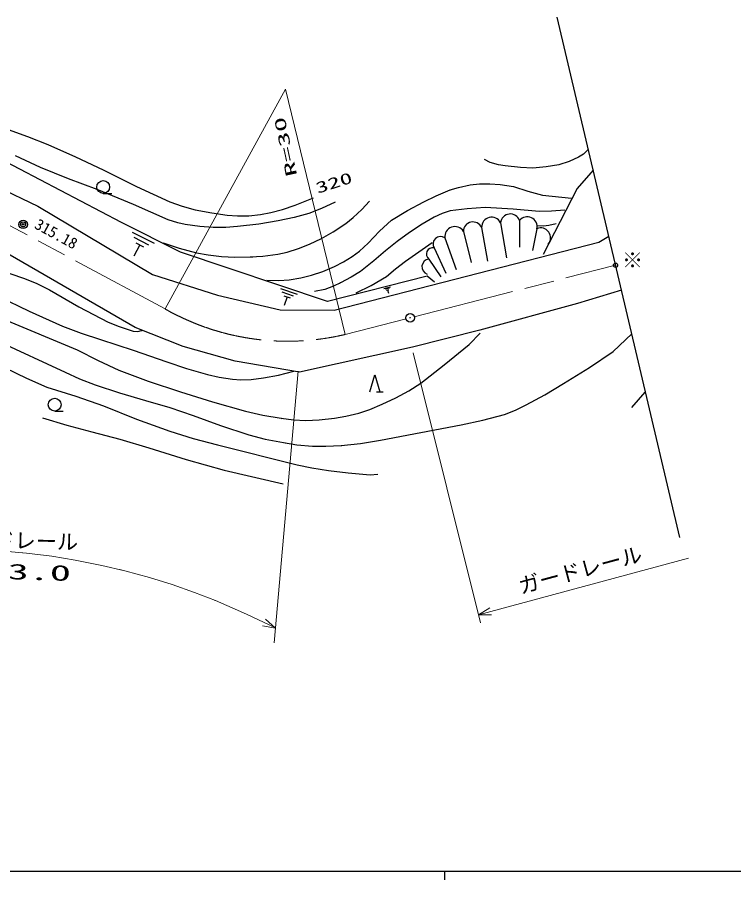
# Model space of a CAD drawing. Units: millimetres, scale not verified. Extents: x 40000 to 680000, y 20000 to 380000.
# Drawn here: x 117555 to 202175, y 204000 to 305903 of the extents above; entities that cross this region are included whole.
import ezdxf
from ezdxf.enums import TextEntityAlignment as Align

# ---------------------------------------------------------------- set-up
doc = ezdxf.new("R2010")
doc.units = ezdxf.units.MM
doc.header["$LTSCALE"] = 1000
doc.header["$PDMODE"] = 32
doc.header["$PDSIZE"] = 500
doc.linetypes.add('CHAIN', pattern=[18.5, 12, -1.5, 3.5, -1.5])
for name, color, linetype, lineweight in [('M-BGD', 7, 'Continuous', 25), ('M-BMK', 2, 'CHAIN', 13), ('M-BMK-SRVR', 3, 'Continuous', 25), ('M-STR-HTXT', 7, 'Continuous', 13), ('M-TTL-BAND', 7, 'Continuous', 25)]:
    doc.layers.add(name, color=color, linetype=linetype, lineweight=lineweight)
doc.layers.add('M-OTRS', color=6, linetype='Continuous')
doc.styles.add('ＭＳ ゴシック', font='')
doc.styles.get('ＭＳ ゴシック').set_extended_font_data('MS Gothic')

msp = doc.modelspace()

# ---------------------------------------------------------------- linework, layer by layer
at = {"layer": 'M-BGD'}
for p, q in [((195799, 244423), (181314, 305903)), ((116472, 292625), (118748, 291818)), ((118748, 291818), (121158, 290853)), ((121158, 290853), (124448, 289405)), ((120285, 288161), (117361, 289540)), ((120285, 288161), (117361, 289540)), ((124448, 289405), (127697, 287864)), ((184421, 289727), (183853, 289359)), ((184421, 289727), (183853, 289359)), ((184421, 289727), (183853, 289359)), ((184421, 289727), (183853, 289359)), ((184421, 289727), (183853, 289359)), ((184421, 289727), (183853, 289359)), ((184992, 290292), (184421, 289727)), ((184992, 290292), (184421, 289727)), ((184992, 290292), (184421, 289727)), ((184992, 290292), (184421, 289727)), ((184992, 290292), (184421, 289727)), ((184992, 290292), (184421, 289727)), ((129875, 281648), (115401, 289197)), ((173427, 288760), (172730, 289106)), ((174387, 288480), (173427, 288760)), ((174387, 288480), (173427, 288760)), ((175191, 288341), (174387, 288480)), ((175191, 288341), (174387, 288480)), ((181525, 288469), (180010, 288216)), ((181525, 288469), (180010, 288216)), ((182733, 288852), (181525, 288469)), ((182733, 288852), (181525, 288469)), ((182733, 288852), (181525, 288469)), ((182733, 288852), (181525, 288469)), ((183853, 289359), (182733, 288852)), ((183853, 289359), (182733, 288852)), ((183853, 289359), (182733, 288852)), ((183853, 289359), (182733, 288852)), ((123616, 286809), (120285, 288161)), ((123616, 286809), (120285, 288161)), ((127697, 287864), (131640, 285905)), ((127697, 287864), (131640, 285905)), ((175191, 288341), (175182, 288343)), ((176979, 288148), (175191, 288341)), ((176979, 288148), (175191, 288341)), ((176979, 288148), (175191, 288341)), ((178435, 288088), (176979, 288148)), ((178435, 288088), (176979, 288148)), ((178435, 288088), (176979, 288148)), ((178435, 288088), (176979, 288148)), ((180010, 288216), (178435, 288088)), ((180010, 288216), (178435, 288088)), ((185569, 287842), (183664, 285664)), ((112539, 287124), (119982, 283567)), ((126990, 285560), (123616, 286809)), ((126990, 285560), (123616, 286809)), ((131298, 283775), (126990, 285560)), ((131640, 285905), (135569, 284087)), ((131640, 285905), (135569, 284087)), ((167039, 284815), (168703, 285496)), ((167039, 284815), (168703, 285496)), ((168703, 285496), (169668, 285795)), ((168703, 285496), (169668, 285795)), ((168703, 285496), (169668, 285795)), ((168703, 285496), (169668, 285795)), ((168703, 285496), (168712, 285499)), ((169668, 285795), (171037, 286091)), ((169668, 285795), (171037, 286091)), ((169668, 285795), (171037, 286091)), ((169668, 285795), (171037, 286091)), ((171037, 286091), (172167, 286214)), ((171037, 286091), (172167, 286214)), ((171037, 286091), (172167, 286214)), ((172167, 286214), (173367, 286227)), ((172167, 286214), (173367, 286227)), ((172167, 286214), (173367, 286227)), ((173367, 286227), (174577, 286149)), ((173367, 286227), (174577, 286149)), ((174577, 286149), (176160, 285913)), ((174577, 286149), (176160, 285913)), ((176160, 285913), (177849, 285357)), ((176160, 285913), (177849, 285357)), ((176160, 285913), (177849, 285357)), ((177849, 285357), (179597, 284897)), ((177849, 285357), (179597, 284897)), ((177849, 285357), (179597, 284897)), ((183664, 285664), (179650, 277878)), ((127708, 285081), (128707, 285081)), ((150370, 283700), (152555, 284580)), ((165588, 284111), (167039, 284815)), ((165588, 284111), (167039, 284815)), ((179597, 284897), (183010, 284546)), ((119982, 283567), (133544, 275521)), ((135366, 281976), (131298, 283775)), ((135569, 284087), (137026, 283583)), ((135569, 284087), (137026, 283583)), ((135569, 284087), (137026, 283583)), ((137026, 283583), (138578, 283161)), ((137026, 283583), (138578, 283161)), ((137026, 283583), (138578, 283161)), ((148870, 283188), (150370, 283700)), ((153478, 283305), (151987, 282728)), ((153478, 283305), (151987, 282728)), ((153478, 283305), (151987, 282728)), ((155107, 284072), (153478, 283305)), ((155107, 284072), (153478, 283305)), ((155107, 284072), (153478, 283305)), ((158242, 283199), (159170, 284174)), ((163653, 283072), (165588, 284111)), ((163653, 283072), (165588, 284111)), ((163653, 283072), (165588, 284111)), ((172808, 283413), (170697, 283277)), ((172808, 283413), (170697, 283277)), ((172808, 283413), (170697, 283277)), ((176126, 283235), (172808, 283413)), ((176126, 283235), (172808, 283413)), ((138578, 283161), (140537, 282777)), ((138578, 283161), (140537, 282777)), ((140537, 282777), (142355, 282524)), ((140537, 282777), (142355, 282524)), ((142355, 282524), (143550, 282423)), ((142355, 282524), (143550, 282423)), ((142355, 282524), (143550, 282423)), ((143550, 282423), (144909, 282429)), ((143550, 282423), (144909, 282429)), ((143550, 282423), (144909, 282429)), ((144909, 282429), (146300, 282587)), ((144909, 282429), (146300, 282587)), ((146300, 282587), (147518, 282826)), ((146300, 282587), (147518, 282826)), ((147518, 282826), (148870, 283188)), ((151987, 282728), (150254, 282247)), ((151987, 282728), (150254, 282247)), ((157230, 282236), (158242, 283199)), ((161766, 281939), (163653, 283072)), ((161766, 281939), (163653, 283072)), ((161766, 281939), (163653, 283072)), ((166811, 282276), (165382, 281452)), ((166811, 282276), (165382, 281452)), ((166811, 282276), (165382, 281452)), ((167721, 282704), (166811, 282276)), ((167721, 282704), (166811, 282276)), ((168666, 283025), (167721, 282704)), ((168666, 283025), (167721, 282704)), ((170697, 283277), (168666, 283025)), ((170697, 283277), (168666, 283025)), ((179208, 282970), (176126, 283235)), ((179208, 282970), (176126, 283235)), ((180652, 282980), (179208, 282970)), ((180652, 282980), (179208, 282970)), ((180652, 282980), (179208, 282970)), ((182246, 283117), (180652, 282980)), ((182246, 283117), (180652, 282980)), ((182246, 283117), (180652, 282980)), ((136851, 278147), (129875, 281648)), ((136502, 281599), (135366, 281976)), ((136502, 281599), (135366, 281976)), ((137404, 281400), (136502, 281599)), ((137404, 281400), (136502, 281599)), ((137404, 281400), (136502, 281599)), ((139109, 281182), (137404, 281400)), ((139109, 281182), (137404, 281400)), ((139109, 281182), (137404, 281400)), ((146076, 281467), (143574, 281171)), ((146076, 281467), (143574, 281171)), ((148374, 281842), (146076, 281467)), ((148374, 281842), (146076, 281467)), ((150254, 282247), (148374, 281842)), ((150254, 282247), (148374, 281842)), ((154853, 280548), (156357, 281537)), ((154853, 280548), (156357, 281537)), ((156357, 281537), (157230, 282236)), ((160341, 280641), (161766, 281939)), ((165382, 281452), (163899, 280468)), ((165382, 281452), (163899, 280468)), ((165382, 281452), (163899, 280468)), ((174637, 281628), (175354, 277495)), ((176882, 281885), (176885, 278721)), ((178922, 281310), (179722, 281269)), ((179722, 281269), (180329, 281327)), ((180329, 281327), (181209, 281540)), ((131138, 280494), (133727, 279195)), ((140706, 281075), (139109, 281182)), ((140706, 281075), (139109, 281182)), ((140706, 281075), (139109, 281182)), ((142179, 281074), (140706, 281075)), ((143574, 281171), (142179, 281074)), ((153482, 279770), (154853, 280548)), ((153482, 279770), (154853, 280548)), ((159006, 279221), (160341, 280641)), ((163899, 280468), (162434, 279425)), ((163899, 280468), (162434, 279425)), ((170248, 280605), (171169, 276930)), ((172392, 281065), (173109, 277085)), ((178925, 280916), (178416, 278364)), ((133105, 278989), (131345, 279872)), ((131551, 279250), (132483, 278782)), ((134785, 279250), (136685, 278627)), ((134785, 279250), (136685, 278627)), ((152061, 279082), (153482, 279770)), ((152061, 279082), (153482, 279770)), ((152061, 279082), (153482, 279770)), ((154970, 271293), (186231, 279334)), ((157968, 278283), (159006, 279221)), ((157968, 278283), (159006, 279221)), ((157968, 278283), (159006, 279221)), ((162434, 279425), (161055, 278306)), ((162434, 279425), (161055, 278306)), ((163403, 277091), (166550, 279288)), ((168054, 279838), (169384, 276113)), ((186231, 279334), (187411, 280023)), ((131498, 269238), (114953, 278821)), ((132017, 279016), (131341, 277670)), ((136685, 278627), (138715, 278081)), ((136685, 278627), (138715, 278081)), ((149419, 278154), (150757, 278567)), ((150757, 278567), (152061, 279082)), ((150757, 278567), (152061, 279082)), ((150757, 278567), (152061, 279082)), ((157107, 277628), (157968, 278283)), ((157107, 277628), (157968, 278283)), ((157107, 277628), (157968, 278283)), ((161055, 278306), (159677, 277109)), ((161055, 278306), (159677, 277109)), ((161055, 278306), (159677, 277109)), ((161055, 278306), (159677, 277109)), ((161055, 278306), (159677, 277109)), ((166779, 278663), (168159, 275653)), ((154210, 272323), (136851, 278147)), ((138715, 278081), (140091, 277823)), ((138715, 278081), (140091, 277823)), ((140091, 277823), (141680, 277638)), ((140091, 277823), (141680, 277638)), ((141680, 277638), (143248, 277565)), ((141680, 277638), (143248, 277565)), ((141680, 277638), (143248, 277565)), ((143248, 277565), (145047, 277589)), ((143248, 277565), (145047, 277589)), ((143248, 277565), (145047, 277589)), ((145047, 277589), (146565, 277686)), ((145047, 277589), (146565, 277686)), ((145047, 277589), (145366, 277603)), ((146565, 277686), (148348, 277918)), ((146565, 277686), (148348, 277918)), ((148348, 277918), (149419, 278154)), ((156090, 276994), (157107, 277628)), ((156090, 276994), (157107, 277628)), ((156090, 276994), (157107, 277628)), ((156090, 276994), (157107, 277628)), ((166168, 277335), (167598, 275244)), ((153645, 275880), (155020, 276446)), ((155020, 276446), (156090, 276994)), ((155020, 276446), (156090, 276994)), ((155020, 276446), (156090, 276994)), ((155020, 276446), (156090, 276994)), ((159677, 277109), (158101, 275880)), ((159677, 277109), (158101, 275880)), ((159677, 277109), (158101, 275880)), ((159677, 277109), (158101, 275880)), ((161179, 275267), (162227, 276197)), ((161179, 275267), (162227, 276197)), ((162227, 276197), (163403, 277091)), ((162227, 276197), (163403, 277091)), ((116693, 275640), (118395, 275054)), ((133544, 275521), (141187, 273084)), ((151047, 275122), (152314, 275447)), ((151047, 275122), (152314, 275447)), ((152314, 275447), (153645, 275880)), ((165950, 275303), (154210, 272323)), ((156988, 275175), (155750, 274522)), ((156988, 275175), (155750, 274522)), ((156988, 275175), (155750, 274522)), ((158101, 275880), (156988, 275175)), ((158101, 275880), (156988, 275175)), ((158101, 275880), (156988, 275175)), ((159334, 274213), (161179, 275267)), ((159334, 274213), (161179, 275267)), ((159334, 274213), (161179, 275267)), ((166818, 274589), (165950, 275303)), ((118395, 275054), (119870, 274436)), ((118395, 275054), (119870, 274436)), ((119870, 274436), (121373, 273693)), ((119870, 274436), (121373, 273693)), ((147030, 274826), (148429, 274803)), ((147030, 274826), (148429, 274803)), ((147030, 274826), (148429, 274803)), ((148429, 274803), (149667, 274883)), ((148429, 274803), (149667, 274883)), ((148429, 274803), (149667, 274883)), ((149667, 274883), (151047, 275122)), ((149667, 274883), (151047, 275122)), ((155750, 274522), (154909, 274119)), ((155750, 274522), (155633, 274463)), ((157594, 273341), (159334, 274213)), ((157594, 273341), (159334, 274213)), ((157594, 273341), (159334, 274213)), ((157594, 273341), (159334, 274213)), ((121373, 273693), (124841, 271707)), ((121373, 273693), (124841, 271707)), ((148632, 273837), (150621, 273170)), ((150196, 272959), (148844, 273413)), ((153867, 273748), (152655, 273495)), ((154909, 274119), (153867, 273748)), ((160846, 273862), (161621, 274058)), ((161528, 273903), (161002, 273769)), ((161157, 273677), (161436, 273748)), ((161296, 273712), (161399, 273310)), ((188908, 273673), (183741, 272085)), ((115337, 272894), (118952, 271165)), ((141187, 273084), (148605, 271335)), ((149055, 272988), (149771, 272747)), ((149413, 272868), (149066, 271834)), ((183741, 272085), (172196, 268951)), ((118952, 271165), (122888, 269398)), ((124841, 271707), (128281, 269869)), ((124841, 271707), (128281, 269869)), ((148605, 271335), (154970, 271293)), ((115837, 270291), (124625, 266614)), ((122888, 269398), (125102, 268570)), ((122888, 269398), (125102, 268570)), ((128281, 269869), (129583, 269348)), ((128281, 269869), (129583, 269348)), ((128281, 269869), (129583, 269348)), ((129583, 269348), (131247, 268812)), ((129583, 269348), (131247, 268812)), ((129583, 269348), (131247, 268812)), ((137162, 267009), (131498, 269238)), ((125102, 268570), (127382, 267829)), ((125102, 268570), (127382, 267829)), ((131247, 268812), (131779, 268782)), ((131779, 268782), (132224, 268877)), ((132224, 268877), (132326, 268912)), ((172196, 268951), (164233, 266909)), ((170914, 267238), (172214, 268579)), ((187944, 266404), (190130, 268484)), ((114537, 267987), (123212, 263971)), ((127382, 267829), (131260, 266586)), ((127382, 267829), (131260, 266586)), ((143308, 265252), (137162, 267009)), ((167985, 264819), (170914, 267238)), ((167985, 264819), (170914, 267238)), ((124625, 266614), (127111, 265329)), ((124625, 266614), (127111, 265329)), ((131260, 266586), (135221, 265207)), ((131260, 266586), (135221, 265207)), ((164233, 266909), (150885, 263981)), ((185128, 264534), (187944, 266404)), ((185128, 264534), (187944, 266404)), ((127111, 265329), (129562, 264195)), ((127111, 265329), (129562, 264195)), ((135221, 265207), (137530, 264416)), ((135221, 265207), (137530, 264416)), ((135221, 265207), (137530, 264416)), ((150885, 263981), (143308, 265252)), ((116144, 264493), (118632, 263273)), ((123212, 263971), (124915, 263202)), ((129562, 264195), (133032, 262916)), ((137530, 264416), (140022, 263680)), ((137530, 264416), (140022, 263680)), ((137530, 264416), (140022, 263680)), ((148415, 263616), (150232, 264090)), ((165218, 262667), (167985, 264819)), ((165218, 262667), (167985, 264819)), ((182063, 262649), (185128, 264534)), ((182063, 262649), (185128, 264534)), ((118632, 263273), (121034, 262210)), ((124915, 263202), (126773, 262480)), ((133032, 262916), (136817, 261637)), ((140022, 263680), (141386, 263370)), ((140022, 263680), (141386, 263370)), ((141386, 263370), (142962, 263132)), ((141386, 263370), (142962, 263132)), ((142962, 263132), (143972, 263075)), ((142962, 263132), (143972, 263075)), ((142962, 263132), (143972, 263075)), ((143972, 263075), (145169, 263118)), ((143972, 263075), (145169, 263118)), ((143972, 263075), (145169, 263118)), ((145169, 263118), (146647, 263289)), ((145169, 263118), (146647, 263289)), ((146647, 263289), (148415, 263616)), ((146647, 263289), (148415, 263616)), ((159184, 261654), (159782, 263652)), ((159782, 263652), (160382, 261655)), ((121034, 262210), (124462, 261124)), ((126773, 262480), (129617, 261544)), ((163792, 261758), (165218, 262667)), ((179845, 261305), (182063, 262649)), ((179845, 261305), (182063, 262649)), ((124462, 261124), (127756, 259976)), ((129617, 261544), (132690, 260642)), ((136817, 261637), (140632, 260448)), ((136817, 261637), (140632, 260448)), ((159983, 261654), (160782, 261655)), ((160664, 260175), (162262, 260927)), ((162262, 260927), (163792, 261758)), ((177652, 260093), (179845, 261305)), ((177652, 260093), (179845, 261305)), ((190134, 259802), (191726, 261600)), ((127756, 259976), (131656, 258425)), ((132690, 260642), (135568, 259785)), ((132690, 260642), (135568, 259785)), ((140632, 260448), (144526, 259347)), ((140632, 260448), (144526, 259347)), ((159187, 259564), (160664, 260175)), ((176388, 259486), (177652, 260093)), ((176388, 259486), (177652, 260093)), ((121979, 259367), (122978, 259367)), ((135568, 259785), (138347, 258850)), ((135568, 259785), (138347, 258850)), ((138347, 258850), (141554, 257671)), ((144526, 259347), (146540, 258894)), ((144526, 259347), (146540, 258894)), ((144526, 259347), (146540, 258894)), ((146540, 258894), (148706, 258516)), ((146540, 258894), (148706, 258516)), ((146540, 258894), (148706, 258516)), ((156350, 258754), (157902, 259138)), ((156350, 258754), (157902, 259138)), ((157902, 259138), (159187, 259564)), ((172540, 258307), (175089, 258973)), ((172540, 258307), (175089, 258973)), ((175089, 258973), (176388, 259486)), ((175089, 258973), (176388, 259486)), ((120552, 258593), (123415, 257708)), ((120552, 258593), (123415, 257708)), ((131656, 258425), (135574, 256981)), ((148706, 258516), (148787, 258504)), ((148706, 258516), (150175, 258324)), ((150175, 258324), (151631, 258251)), ((151631, 258251), (153228, 258330)), ((151631, 258251), (153228, 258330)), ((151631, 258251), (153228, 258330)), ((153228, 258330), (155010, 258528)), ((153228, 258330), (155010, 258528)), ((153228, 258330), (155010, 258528)), ((155010, 258528), (156350, 258754)), ((155010, 258528), (156350, 258754)), ((155010, 258528), (156350, 258754)), ((170000, 257760), (172540, 258307)), ((170000, 257760), (172540, 258307)), ((123415, 257708), (126351, 256907)), ((123415, 257708), (126351, 256907)), ((126351, 256907), (129655, 256042)), ((135574, 256981), (138318, 256149)), ((135574, 256981), (138318, 256149)), ((141554, 257671), (144900, 256558)), ((160454, 255936), (170000, 257760)), ((129655, 256042), (133105, 255028)), ((138318, 256149), (141212, 255380)), ((138318, 256149), (141212, 255380)), ((144900, 256558), (146836, 256070)), ((144900, 256558), (146836, 256070)), ((144900, 256558), (146836, 256070)), ((146836, 256070), (148995, 255643)), ((146836, 256070), (148995, 255643)), ((146836, 256070), (148995, 255643)), ((158086, 255561), (160454, 255936)), ((158086, 255561), (160454, 255936)), ((133105, 255028), (137496, 253669)), ((141212, 255380), (150603, 253011)), ((148995, 255643), (149197, 255608)), ((148995, 255643), (150581, 255401)), ((150581, 255401), (152418, 255232)), ((152418, 255232), (154017, 255210)), ((152418, 255232), (154017, 255210)), ((152418, 255232), (154017, 255210)), ((154017, 255210), (155814, 255301)), ((154017, 255210), (155814, 255301)), ((154017, 255210), (155814, 255301)), ((155814, 255301), (158086, 255561)), ((155814, 255301), (158086, 255561)), ((155814, 255301), (155903, 255308)), ((137496, 253669), (142007, 252382)), ((150603, 253011), (152364, 252655)), ((150603, 253011), (152364, 252655)), ((150603, 253011), (152364, 252655)), ((142007, 252382), (148978, 250769)), ((152364, 252655), (154329, 252370)), ((152364, 252655), (154329, 252370)), ((152364, 252655), (154329, 252370)), ((154329, 252370), (156646, 252059)), ((156646, 252059), (159225, 251846)), ((159225, 251846), (160123, 251928))]:
    msp.add_line(p, q, dxfattribs=at)
for centre, radius in [((127707, 285840), 759), ((118248, 281432), 499), ((118248, 281432), 300), ((118248, 281432), 99.9), ((121978, 260126), 759)]:
    msp.add_circle(centre, radius, dxfattribs=at)
for centre, radius, start, end in [((173578, 281094), 1186, 26.75426, 181.39349), ((175789, 281504), 1158, 19.2011, 173.84033), ((177795, 281171), 1158, 347.3103, 141.94954), ((171372, 280594), 1124, 24.81278, 179.45201), ((169238, 279974), 1191, 31.94869, 186.58792), ((179382, 279849), 1162, 318.55567, 113.19491), ((167549, 279107), 889, 55.33208, 209.97131), ((166623, 277930), 749, 77.94288, 232.58212), ((166267, 276419), 921, 96.19822, 250.83746)]:
    msp.add_arc(centre, radius, start, end, dxfattribs=at)
at = {"layer": 'M-BMK'}
for p, q in [((135017, 271435), (115881, 281703)), ((164440, 270517), (188216, 276610)), ((156299, 268431), (163473, 270269))]:
    msp.add_line(p, q, dxfattribs=at)
msp.add_arc((149468, 296920), 29297, 240.44561, 283.48353, dxfattribs=at)
at = {"layer": 'M-BMK-SRVR'}
for radius in [499, 20]:
    msp.add_circle((163957, 270393), radius, dxfattribs=at)
at = {"layer": 'M-OTRS'}
msp.add_point((188216, 276610), dxfattribs=at)
at = {"layer": 'M-STR-HTXT'}
for p, q in [((135017, 271435), (149226, 297419)), ((149226, 297419), (156299, 268431)), ((164323, 266262), (172265, 234344)), ((147887, 232005), (150732, 264079)), ((118656, 242588), (115987, 242817)), ((118656, 242588), (118183, 242637)), ((121632, 242216), (118656, 242588)), ((121632, 242216), (118656, 242588)), ((124395, 241769), (121632, 242216)), ((124395, 241769), (121632, 242216)), ((127531, 241145), (124395, 241769)), ((172024, 235314), (196841, 242009)), ((130267, 240498), (127531, 241145)), ((130267, 240498), (129673, 240647)), ((133162, 239710), (130267, 240498)), ((133162, 239710), (130267, 240498)), ((135836, 238878), (133162, 239710)), ((135836, 238878), (133162, 239710)), ((138477, 237953), (135836, 238878)), ((140960, 236979), (138477, 237953)), ((140960, 236979), (140896, 237006)), ((144615, 235368), (140960, 236979)), ((144615, 235368), (140960, 236979)), ((172024, 235314), (173361, 236109)), ((148048, 233744), (144615, 235368)), ((148048, 233744), (144615, 235368)), ((146876, 234769), (148040, 233737)), ((173580, 235299), (172024, 235314)), ((148040, 233737), (146509, 234014))]:
    msp.add_line(p, q, dxfattribs=at)
at = {"layer": 'M-TTL-BAND'}
for p, q in [((40000, 205000), (579000, 205000)), ((168000, 205000), (168000, 204000))]:
    msp.add_line(p, q, dxfattribs=at)

# ---------------------------------------------------------------- texts
at = {"layer": 'M-BGD', "style": 'ＭＳ ゴシック', "width": 1.65}
msp.add_text('320', height=1320, rotation=17.738, dxfattribs=at).set_placement((153158, 284668), align=Align.BOTTOM_LEFT)
at = {"layer": 'M-BGD', "style": 'ＭＳ ゴシック'}
msp.add_text('315.18', height=1320, rotation=331.438, dxfattribs=at).set_placement((119292, 280680), align=Align.BOTTOM_LEFT)
at = {"layer": 'M-STR-HTXT', "style": 'ＭＳ ゴシック', "width": 2}
for s, height, rotation, p in [('R=30', 1320, 102.138, (151012, 287303)), ('L=83.0', 1833, 358.338, (108898, 239183))]:
    msp.add_text(s, height=height, rotation=rotation, dxfattribs=at).set_placement(p, align=Align.BOTTOM_LEFT)
at = {"layer": 'M-STR-HTXT', "style": 'ＭＳ ゴシック'}
for s, rotation, p in [('※', 0.038, (188972, 275739)), ('ガードレール', 358.338, (109711, 242857)), ('ガードレール', 15.138, (177190, 237225))]:
    msp.add_text(s, height=1833, rotation=rotation, dxfattribs=at).set_placement(p, align=Align.BOTTOM_LEFT)

doc.saveas('drawing.dxf')
